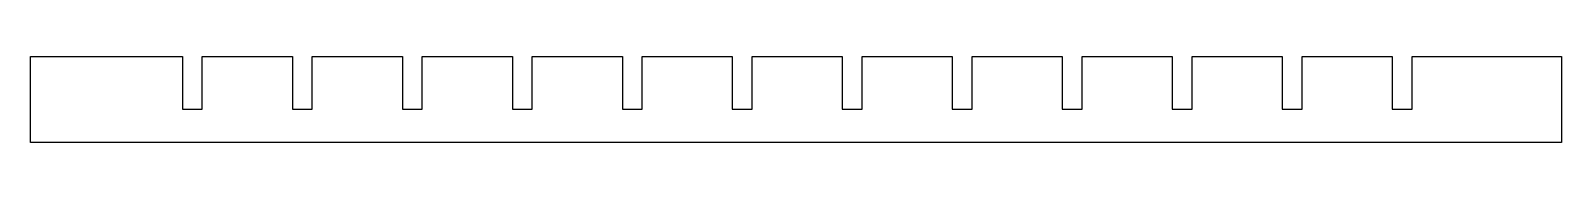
# Model space of a CAD drawing. Header units: millimetres. Extents: x -116 to 116, y -15 to -2.
import ezdxf

# ---------------------------------------------------------------- set-up
doc = ezdxf.new("R2010")
doc.units = ezdxf.units.MM
doc.layers.get('0').update_dxf_attribs({"linetype": 'CONTINUOUS'})

msp = doc.modelspace()

# ---------------------------------------------------------------- linework, layer by layer
msp.add_lwpolyline([(-116, -15.03), (-116, -2.03), (-93, -2.03), (-93, -10), (-90, -10), (-90, -2.03), (-76.33, -2.03), (-76.33, -10), (-73.33, -10), (-73.33, -2.03), (-59.66, -2.03), (-59.66, -10), (-56.66, -10), (-56.66, -2.03), (-42.99, -2.03), (-42.99, -10), (-39.99, -10), (-39.99, -2.03), (-26.32, -2.03), (-26.32, -10), (-23.32, -10), (-23.32, -2.03), (-9.66, -2.03), (-9.66, -10), (-6.66, -10), (-6.66, -2.03), (7.01, -2.03), (7.01, -10), (10.01, -10), (10.01, -2.03), (23.68, -2.03), (23.68, -10), (26.68, -10), (26.68, -2.03), (40.35, -2.03), (40.35, -10), (43.35, -10), (43.35, -2.03), (57.02, -2.03), (57.02, -10), (60.02, -10), (60.02, -2.03), (73.69, -2.03), (73.69, -10), (76.69, -10), (76.69, -2.03), (90.36, -2.03), (90.36, -10), (93.36, -10), (93.36, -2.03), (116, -2.03), (116, -15.03)], close=True)

doc.saveas('drawing.dxf')
